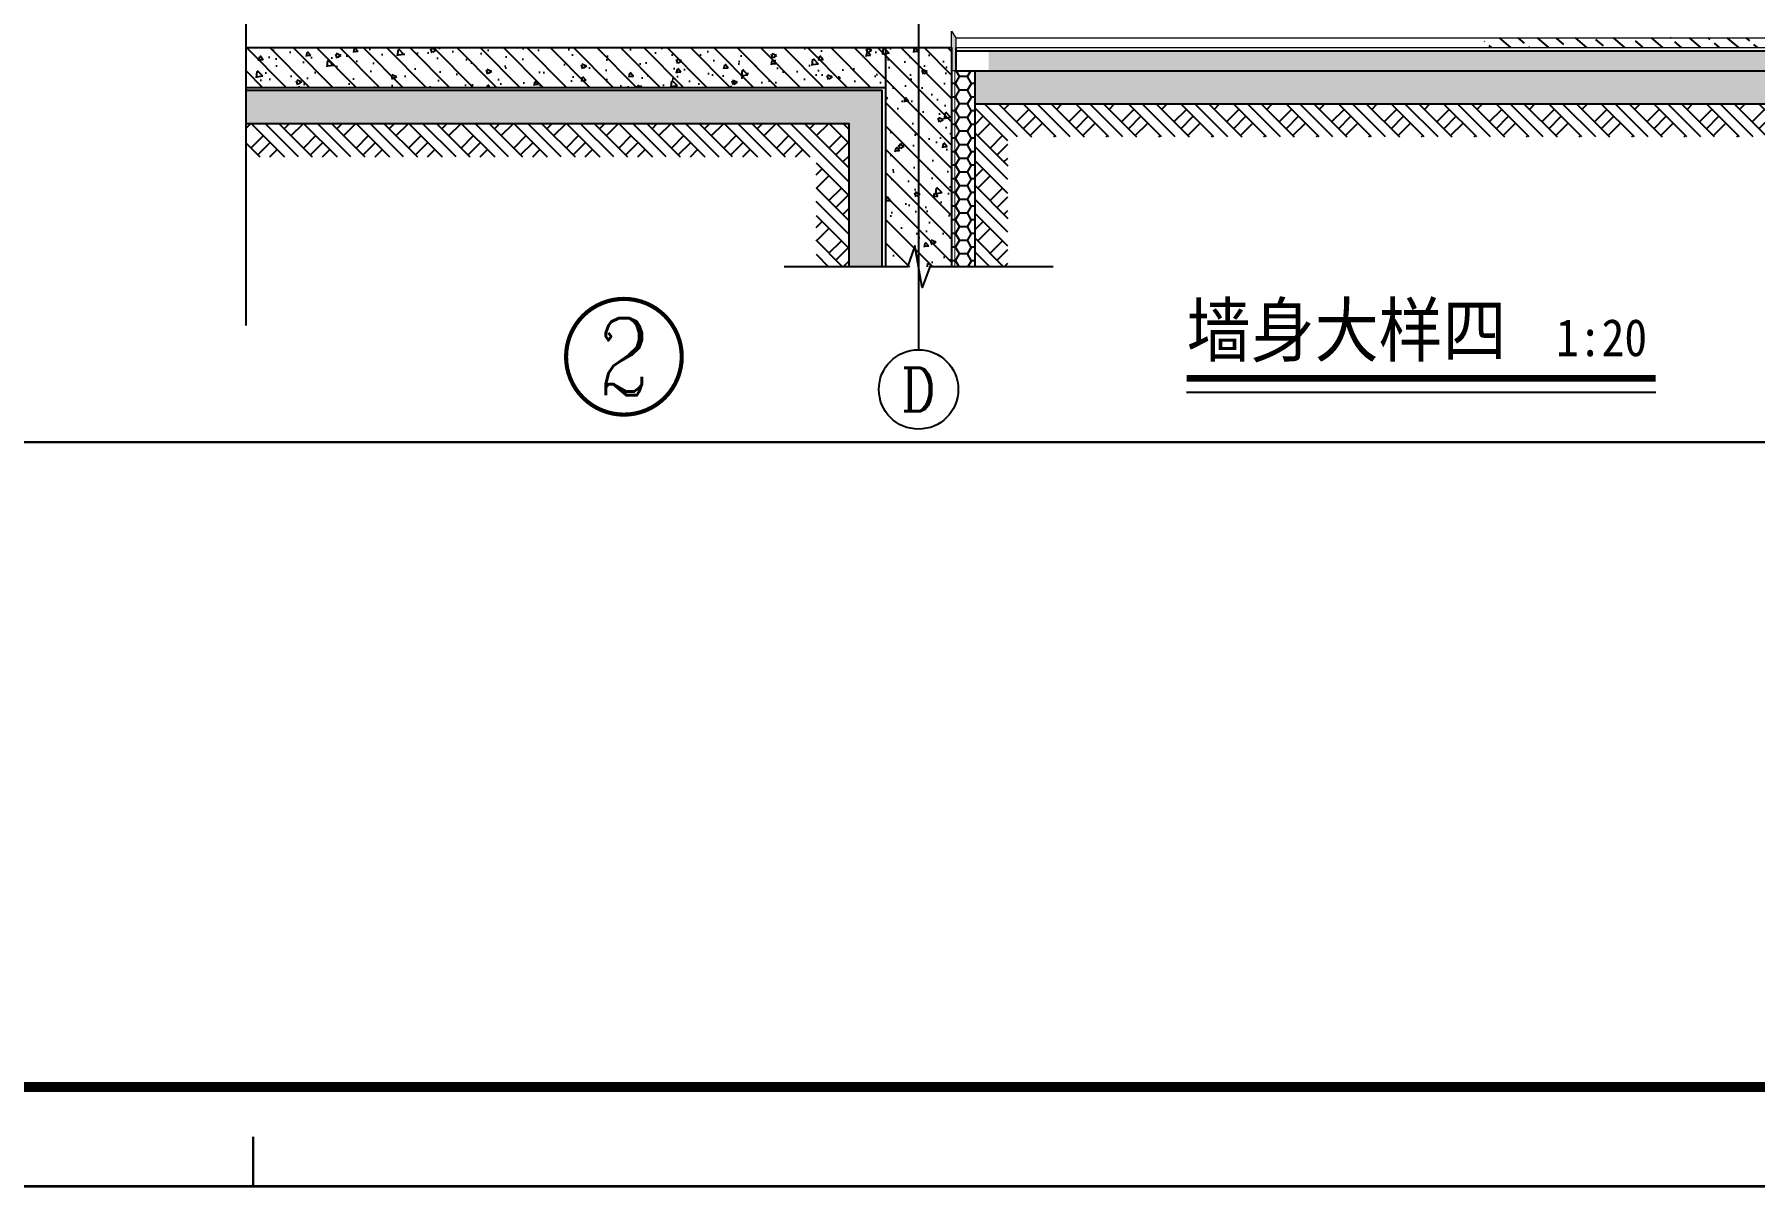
# Model space of a CAD drawing. Extents: x 1738711 to 2346805, y 1189731 to 2516152.
# Drawn here: x 1923901 to 1929105, y 1218398 to 1221884 of the extents above; entities that cross this region are included whole.
import ezdxf
from ezdxf.enums import TextEntityAlignment as Align

# ---------------------------------------------------------------- set-up
doc = ezdxf.new("R2010")
doc.units = 0
doc.header["$LTSCALE"] = 1000
doc.header["$MEASUREMENT"] = 0
doc.linetypes.add('S & C -P1$0$DASHED', pattern=[0.75, 0.5, -0.25])
for name, color, linetype in [('AXIS', 3, 'Continuous'), ('AXIS_TEXT', 7, 'Continuous'), ('DIM_SYMB', 3, 'Continuous'), ('DOTE', 1, 'Continuous'), ('PUB_HATCH', 8, 'Continuous'), ('PUB_TEXT', 7, 'Continuous'), ('TK', 4, 'Continuous'), ('WALL', 40, 'Continuous'), ('切线', 35, 'Continuous'), ('看线', 8, 'Continuous')]:
    doc.layers.add(name, color=color, linetype=linetype)
for name, color, linetype, lineweight in [('可见细线', 142, 'Continuous', 9), ('填充', 252, 'Continuous', 5), ('完成面', 105, 'Continuous', 18)]:
    doc.layers.add(name, color=color, linetype=linetype, lineweight=lineweight)
doc.styles.add('_TCH_AXIS', font='COMPLEX', dxfattribs={"bigfont": 'GBCBIG'})
doc.styles.add('_TCH_LABEL', font='COMPLEX', dxfattribs={"bigfont": 'GBCBIG'})
doc.styles.add('COMPLEX', font='COMPLEX')
doc.styles.add('宋体', font='SIMSUN.TTF', dxfattribs={"width": 0.75})
doc.styles.add('黑体', font='simhei_0.ttf', dxfattribs={"width": 0.9})
pattern_1 = [(135, (4110924.87, -150941.136), (35.3553391, 35.3553391), []), (130, (4110924.87, -150941.14), (-143.4520365, -12.550427), [15, -165]), (185, (4110924.87, -150941.14), (27.750267, 150.438427), [12, -132]), (79.5486, (4110912.92, -150942.18), (-115.701876, 137.8879084), [12.748038, -140.228422]), (133.8158, (4110924.87, -150901.14), (-213.44821, -33.103803), [22.5, -247.5]), (83.3644, (4110907.08, -150903.9), (-186.932541, 194.823574), [19.122058, -210.3426]), (188.8158, (4110924.87, -150901.14), (-186.932389, 194.82372), [18, -198]), (159, (4110904.87, -150911.14), (-119.3814104, -80.523778), [15, -165]), (214, (4110904.87, -150911.14), (-48.663066, 145.030009), [12, -132]), (108.5486, (4110894.92, -150917.85), (-168.044526, 64.506099), [12.748038, -140.228422]), (142.5, (4110924.87, -150941.136), (-2.4319711, 66.5787708), [0, -130.4, 0, -134, 0, -132.5]), (172.5, (4110924.87, -150941.14), (-52.6139075, 78.8823424), [0, -76.4, 0, -127.4, 0, -50.5]), (212.5, (4110969.47, -150941.136), (-106.7644872, -4.5109743), [0, -50, 0, -156, 0, -207]), (222.5, (4110989.47, -150941.14), (-116.637234, 20.0209965), [0, -65, 0, -103.6, 0, -147])]

# ---------------------------------------------------------------- blocks, each defined once
blk = doc.blocks.new('hjashrtahreahe')
at = {"const_width": 25}
blk.add_lwpolyline([(84100, 29700), (83600, 29700)], dxfattribs=at)
at = {"layer": 'TK', "color": 7, "const_width": 25}
blk.add_lwpolyline([(0, 59400), (84100, 59400), (84100, 0), (0, 0)], close=True, dxfattribs=at)
at = {"layer": 'TK', "color": 3, "const_width": 100}
blk.add_lwpolyline([(2500, 1000), (2500, 58400), (83100, 58400), (83100, 1000)], close=True, dxfattribs=at)
at = {"layer": 'TK', "color": 7, "const_width": 25}
blk.add_lwpolyline([(76600, 58400), (76600, 1000)], dxfattribs=at)
at = {"layer": 'TK', "style": '宋体', "width": 0.75}
for tag, height, p in [('项目负责人', 350, (6003, 57089)), ('专业负责人', 350, (6003, 56224)), ('设计人', 350, (6003, 55419)), ('版号1', 250, (77304, 22193)), ('时间1', 250, (82405, 22193)), ('版号2', 250, (77304, 21593)), ('时间2', 250, (82405, 21593)), ('版号3', 250, (77304, 20993)), ('时间3', 250, (82405, 20993)), ('建筑会签', 0.0001, (78978, 2403)), ('电气会签', 0.0001, (82128, 2403)), ('结构会签', 0.0001, (78978, 1803)), ('暖通会签', 0.0001, (82128, 1803)), ('给排水会签', 0.0001, (78978, 1250)), ('智能化会签', 0.0001, (82128, 1250))]:
    blk.add_attdef(tag, text='', height=height, dxfattribs=at).set_placement(p, align=Align.CENTER)
for tag, p in [('合作设计单位', (80816, 48986)), ('版号说明1', (79854, 22318)), ('版号说明2', (79854, 21718)), ('版号说明3', (79854, 21118)), ('浙江绿储科技有限公司', (80545, 16036)), ('百兆瓦级集中式熔盐储能关键', (80545, 14953)), ('设备研发及制造基地项目', (80545, 14603)), ('1#研发楼', (80545, 13636)), ('图名', (80545, 12436)), ('工程编号', (78978, 11461)), ('子项编号', (82128, 11461)), ('建筑', (78978, 10711)), ('图号', (82128, 10711)), ('施工图', (78978, 9961)), ('2023.03', (82128, 9961)), ('审定', (79353, 8461)), ('审核', (79353, 7711)), ('工程负责', (79353, 6961)), ('专业负责', (79353, 6211)), ('设计', (79353, 5461)), ('制图', (79353, 4711)), ('校对', (79353, 3961))]:
    blk.add_attdef(tag, text='', height=250, dxfattribs=at).set_placement(p, align=Align.MIDDLE_CENTER)
blk = doc.blocks.new('_AXISO')
blk.add_circle((0, 0), 0.5)
at = {"layer": 'AXIS_TEXT', "style": 'COMPLEX', "width": 1.041667}
blk.add_attdef('A', text='', height=0.56, dxfattribs=at).set_placement((-0.25, -0.28), (0.25, -0.28), align=Align.FIT)

msp = doc.modelspace()

# ---------------------------------------------------------------- hatches: boundary and pattern name
at = {"layer": 'PUB_HATCH'}
h = msp.add_hatch(dxfattribs=at)
h.set_pattern_fill('天然石材,_O', color=256, scale=15, angle=355.7371)
h.set_pattern_definition([(139.2629203, (4112522.87, -150914.284), (48.9441874, 56.828435), []), (139.2629203, (4112498.86, -150943.075), (48.9441874, 56.828435), [29.605275, -16.9173])])
h.paths.add_polyline_path([(1928288.3, 1221874.4), (1930075.9, 1221874.4), (1930075.9, 1221734.4), (1930375.9, 1221734.4), (1930375.9, 1221594.4), (1930345.9, 1221594.4), (1930345.9, 1221704.4), (1930045.9, 1221704.4), (1930045.9, 1221844.4), (1928288.3, 1221844.4)])
h = msp.add_hatch(dxfattribs=at)
h.set_pattern_fill('钢筋混凝土', color=256, scale=20, style=0)
h.set_pattern_definition(pattern_1)
h.paths.add_polyline_path([(1926475.9, 1221844.4), (1924541.5, 1221844.4), (1924541.5, 1221724.4), (1926475.9, 1221724.4)])
h = msp.add_hatch(dxfattribs=at)
h.set_pattern_fill('钢筋混凝土', color=256, scale=20, style=0)
h.set_pattern_definition(pattern_1)
h.paths.add_polyline_path([(1926475.9, 1221844.4), (1926675.9, 1221844.4), (1926675.9, 1221182), (1926475.9, 1221182)])
h = msp.add_hatch(dxfattribs=at)
h.set_pattern_fill('混凝土,_O', color=256, scale=20, angle=355.7371)
h.set_pattern_definition([(134.2629203, (4112524.87, -150941.14), (-142.1222535, -23.178979), [15, -165]), (189.26292, (4112524.87, -150941.14), (16.490899, 152.085002), [12, -132]), (83.81152, (4112513.03, -150943.07), (-125.631454, 128.905924), [12.748038, -140.228422]), (138.07872, (4112521.9, -150901.25), (-210.396977, -48.878544), [22.5, -247.5]), (87.62732, (4112504.36, -150905.32), (-200.897275, 180.389259), [19.122058, -210.3426]), (193.07872, (4112521.9, -150901.25), (-200.897134, 180.389416), [18, -198]), (163.2629203, (4112502.7, -150912.71), (-113.065532, -89.1750274), [15, -165]), (218.26292, (4112502.7, -150912.7), (-59.309007, 141.011486), [12, -132]), (112.81152, (4112493.27, -150920.14), (-172.3745775, 51.836324), [12.748038, -140.228422]), (146.7629203, (4112524.87, -150941.136), (-7.3742673, 66.2138005), [0, -130.4, 0, -134, 0, -132.5]), (176.7629203, (4112524.87, -150941.14), (-58.3319387, 74.7531413), [0, -76.4, 0, -127.4, 0, -50.5]), (216.7629203, (4112569.35, -150937.82), (-106.1338018, -12.4346586), [0, -50, 0, -156, 0, -207]), (226.7629203, (4112589.29, -150936.33), (-117.802779, 11.2955687), [0, -65, 0, -103.6, 0, -147])])
h.paths.add_polyline_path([(1930311.2, 1221539.4), (1930375.9, 1221539.4), (1930375.9, 1221584.4), (1930335.9, 1221584.4), (1930335.9, 1221694.4), (1930035.9, 1221694.4), (1930035.9, 1221834.4), (1926788.3, 1221834.4), (1926788.3, 1221774.4), (1929606.2, 1221774.4)])
h = msp.add_hatch(dxfattribs=at)
h.set_pattern_fill('HONEY', color=256, scale=15, style=0)
h.set_pattern_definition([(180, (4110924.871, -150941.136), (-35.71875, 20.622225), [23.8125, -47.625]), (60, (4110924.871, -150941.136), (35.71874573, 20.62223239), [23.8125, -47.625]), (120, (4110924.871, -150941.136), (-4.27e-06, 41.24445739), [-47.625, 23.8125])])
h.paths.add_polyline_path([(1926675.9, 1221182), (1926745.9, 1221182), (1926745.9, 1221774.4), (1926675.9, 1221774.4)])
h = msp.add_hatch(dxfattribs=at)
h.set_pattern_fill('卵石砌体,_O', color=256, scale=20, angle=355.7371)
h.set_pattern_definition([(184.26292, (4112420.16, -150948.94), (-11.150005, 149.585017), [7.5, -22.5, 7.5, -112.5]), (184.26292, (4112381.65, -150936.77), (-11.150005, 149.585017), [7.5, -142.5]), (184.26292, (4112455.33, -150916.24), (-11.150005, 149.585017), [15, -135]), (184.26292, (4112492.17, -150905.97), (-11.150005, 149.585017), [22.5, -127.5]), (184.26292, (4112416.82, -150904.07), (-11.150005, 149.585017), [15, -15, 22.5, -97.5]), (184.26292, (4112422.62, -150881.07), (-11.150005, 149.585017), [22.5, -127.5]), (184.26292, (4112459.46, -150870.8), (-11.150005, 149.585017), [22.5, -52.5, 22.5, -52.5]), (184.26292, (4112487.7, -150846.14), (-11.150005, 149.585017), [22.5, -7.5, 7.5, -112.5]), (184.26292, (4112389.36, -150838.43), (-11.150005, 149.585017), [7.5, -142.5]), (184.26292, (4112418.16, -150821.24), (-11.150005, 149.585017), [15, -135]), (94.26292, (4112514.84, -150806.51), (149.585017, 11.150005), [15, -135]), (94.26292, (4112507.68, -150912.33), (149.585017, 11.150005), [7.5, -15, 22.5, -105]), (94.26292, (4112469.17, -150900.16), (149.585017, 11.150005), [30, -7.5, 7.5, -105]), (94.26292, (4112443.95, -150864.44), (149.585017, 11.150005), [22.5, -127.5]), (94.26292, (4112441.48, -150932.31), (149.585017, 11.150005), [15, -135]), (94.26292, (4112425.09, -150813.2), (149.585017, 11.150005), [15, -135]), (94.26292, (4112424.3, -150903.51), (149.585017, 11.150005), [15, -75, 7.5, -52.5]), (94.26292, (4112396.28, -150830.39), (149.585017, 11.150005), [7.5, -7.5, 7.5, -127.5]), (94.26292, (4112393.82, -150898.26), (149.585017, 11.150005), [15, -22.5, 15, -97.5]), (94.26292, (4112389.13, -150936.21), (149.585017, 11.150005), [15, -135]), (139.2629203, (4112516.28, -150926.74), (-11.1500054, 149.585017), [21.21315, -42.426404, 31.8198, -116.672678]), (139.2629203, (4112523.76, -150926.18), (-11.1500054, 149.585017), [21.213203, -190.91883]), (139.2629203, (4112440.37, -150917.35), (-11.1500054, 149.585017), [21.213203, -190.91883]), (139.2629203, (4112449.75, -150841.44), (-11.1500054, 149.585017), [21.213203, -190.91883]), (139.2629203, (4112388.01, -150921.25), (-11.1500054, 149.585017), [21.213203, -190.91883]), (139.2629203, (4112514.05, -150896.82), (-11.1500054, 149.585017), [10.606602, -201.52542]), (139.2629203, (4112495.74, -150853.06), (-11.1500054, 149.585017), [10.606602, -201.52542]), (139.2629203, (4112484.69, -150906.53), (-11.1500054, 149.585017), [10.606602, -201.52542]), (139.2629203, (4112465.83, -150855.29), (-11.1500054, 149.585017), [10.606602, -201.52542]), (139.2629203, (4112423.18, -150888.55), (-11.1500054, 149.585017), [10.606602, -201.52542]), (139.2629203, (4112417.05, -150806.28), (-11.1500054, 149.585017), [10.606602, -201.52542]), (139.2629203, (4112403.2, -150822.35), (-11.1500054, 149.585017), [10.606602, -201.52542]), (139.2629203, (4112401.86, -150905.18), (-11.1500054, 149.585017), [10.606602, -201.52542]), (139.2629203, (4112397.17, -150943.13), (-11.1500054, 149.585017), [10.606602, -201.52542]), (139.2629203, (4112392.71, -150883.3), (-11.1500054, 149.585017), [10.606602, -201.52542]), (139.2629203, (4112387.13, -150808.51), (-11.1500054, 149.585017), [10.606602, -201.52542]), (139.2629203, (4112381.88, -150838.98), (-11.1500054, 149.585017), [10.606602, -201.52542]), (49.2629203, (4112410.68, -150821.79), (149.585017, 11.1500054), [10.606602, -201.52542]), (49.2629203, (4112394.61, -150807.95), (149.585017, 11.1500054), [10.606602, -201.52542]), (49.2629203, (4112389.36, -150838.43), (149.585017, 11.1500054), [10.606602, -201.52542]), (49.2629203, (4112364.69, -150810.18), (149.585017, 11.1500054), [10.606602, -201.52542]), (49.2629203, (4112443.39, -150856.96), (149.585017, 11.1500054), [10.606602, -201.52542]), (49.2629203, (4112459.46, -150870.8), (149.585017, 11.1500054), [10.606602, -201.52542]), (49.2629203, (4112507.13, -150904.86), (149.585017, 11.1500054), [10.606602, -201.52542]), (49.2629203, (4112492.17, -150905.97), (149.585017, 11.1500054), [10.606602, -201.52542]), (49.2629203, (4112473.31, -150854.73), (149.585017, 11.1500054), [10.606602, -201.52542]), (49.2629203, (4112504.9, -150874.94), (149.585017, 11.1500054), [10.606602, -201.52542]), (49.2629203, (4112416.82, -150904.07), (149.585017, 11.1500054), [10.606602, -201.52542]), (49.2629203, (4112393.26, -150890.78), (149.585017, 11.1500054), [10.606602, -201.52542]), (49.2629203, (4112388.01, -150921.25), (149.585017, 11.1500054), [10.606602, -201.52542]), (49.2629203, (4112386.9, -150906.3), (149.585017, 11.1500054), [10.606602, -201.52542]), (49.2629203, (4112381.65, -150936.77), (149.585017, 11.1500054), [10.606602, -201.52542]), (49.2629203, (4112494.63, -150838.1), (149.585017, 11.1500054), [21.213203, -190.91883]), (49.2629203, (4112423.18, -150888.55), (149.585017, 11.1500054), [21.213203, -190.91883]), (49.2629203, (4112434.56, -150940.35), (149.585017, 11.1500054), [53.033008, -159.099024]), (157.697869, (4112519.296, -150866.344), (-149.5850167, -11.1500042), [16.77, -318.64018]), (157.697869, (4112500.204, -150912.89), (-149.5850167, -11.1500042), [16.77, -318.64018]), (157.697869, (4112465.27, -150847.81), (-149.5850167, -11.1500042), [16.77, -318.64018]), (157.697869, (4112412.68, -150949.5), (-149.5850167, -11.1500042), [16.77, -318.64018]), (157.697869, (4112432.33, -150910.43), (-149.5850167, -11.1500042), [16.77, -318.64018]), (157.697869, (4112415.144, -150881.63), (-149.5850167, -11.1500042), [16.77, -318.64018]), (157.697869, (4112433.68, -150827.6), (-149.5850167, -11.1500042), [16.77, -318.64018]), (157.697869, (4112381.88, -150838.98), (-149.5850167, -11.1500042), [16.77, -318.64018]), (120.8279715, (4112504.34, -150867.46), (-11.1500056, 149.5850171), [16.77, -318.64018]), (120.8279715, (4112503.78, -150859.98), (-11.1500056, 149.5850171), [16.77, -318.64018]), (120.8279715, (4112442.274, -150842), (-11.1500056, 149.5850171), [33.54, -301.87018]), (120.8279715, (4112390.477, -150853.384), (-11.1500056, 149.5850171), [16.77, -318.64018]), (120.8279715, (4112399.63, -150875.264), (-11.1500056, 149.5850171), [16.77, -318.64018]), (120.8279715, (4112476.65, -150899.606), (-11.1500056, 149.5850171), [16.77, -318.64018]), (120.8279715, (4112395.726, -150822.91), (-11.1500056, 149.5850171), [16.77, -318.64018]), (120.8279715, (4112373.846, -150832.06), (-11.1500056, 149.5850171), [16.77, -318.64018]), (67.697869, (4112508.47, -150822.026), (-11.1500042, 149.5850167), [16.77, -318.64018]), (67.697869, (4112435.12, -150947.826), (-11.1500042, 149.5850167), [16.77, -318.64018]), (67.697869, (4112495.186, -150845.58), (-11.1500042, 149.5850167), [16.77, -318.64018]), (67.697869, (4112384.11, -150868.9), (-11.1500042, 149.5850167), [16.77, -318.64018]), (67.697869, (4112437.025, -150872.476), (-11.1500042, 149.5850167), [16.77, -318.64018]), (67.697869, (4112389.92, -150845.904), (-11.1500042, 149.5850167), [16.77, -318.64018]), (67.697869, (4112466.94, -150870.246), (-11.1500042, 149.5850167), [16.77, -318.64018]), (67.697869, (4112499.09, -150897.933), (-11.1500042, 149.5850167), [16.77, -318.64018]), (30.8279715, (4112501.55, -150830.06), (149.5850171, 11.1500056), [16.77, -318.64018]), (30.8279715, (4112455.33, -150916.24), (149.5850171, 11.1500056), [16.77, -318.64018]), (30.8279715, (4112480.23, -150846.694), (149.5850171, 11.1500056), [16.77, -318.64018]), (30.8279715, (4112394.937, -150913.22), (149.5850171, 11.1500056), [16.77, -318.64018]), (30.8279715, (4112420.16, -150948.94), (149.5850171, 11.1500056), [16.77, -318.64018]), (30.8279715, (4112396.28, -150830.39), (149.5850171, 11.1500056), [16.77, -318.64018]), (30.8279715, (4112422.624, -150881.07), (149.5850171, 11.1500056), [16.77, -318.64018]), (30.8279715, (4112501.55, -150830.06), (149.5850171, 11.1500056), [16.77, -318.64018]), (30.8279715, (4112369.71, -150877.494), (149.5850171, 11.1500056), [16.77, -318.64018]), (300.8279715, (4112516.28, -150926.735), (11.1500056, -149.5850171), [16.77, -318.64018])])
h.paths.add_polyline_path([(1926745.9, 1221674.4), (1926745.9, 1221774.4), (1929606.2, 1221774.4), (1930311.2, 1221539.4), (1930375.9, 1221539.4), (1930375.9, 1221439.4), (1930295, 1221439.4), (1929590, 1221674.4)])
h = msp.add_hatch(dxfattribs=at)
h.set_pattern_fill('卵石砌体,_O', color=256, scale=20, angle=355.7371)
h.set_pattern_definition([(184.26292, (4110820.16, -150948.94), (-11.150005, 149.585017), [7.5, -22.5, 7.5, -112.5]), (184.26292, (4110781.65, -150936.77), (-11.150005, 149.585017), [7.5, -142.5]), (184.26292, (4110855.33, -150916.24), (-11.150005, 149.585017), [15, -135]), (184.26292, (4110892.17, -150905.97), (-11.150005, 149.585017), [22.5, -127.5]), (184.26292, (4110816.82, -150904.07), (-11.150005, 149.585017), [15, -15, 22.5, -97.5]), (184.26292, (4110822.62, -150881.07), (-11.150005, 149.585017), [22.5, -127.5]), (184.26292, (4110859.46, -150870.8), (-11.150005, 149.585017), [22.5, -52.5, 22.5, -52.5]), (184.26292, (4110887.7, -150846.14), (-11.150005, 149.585017), [22.5, -7.5, 7.5, -112.5]), (184.26292, (4110789.36, -150838.43), (-11.150005, 149.585017), [7.5, -142.5]), (184.26292, (4110818.16, -150821.24), (-11.150005, 149.585017), [15, -135]), (94.26292, (4110914.84, -150806.51), (149.585017, 11.150005), [15, -135]), (94.26292, (4110907.68, -150912.33), (149.585017, 11.150005), [7.5, -15, 22.5, -105]), (94.26292, (4110869.17, -150900.16), (149.585017, 11.150005), [30, -7.5, 7.5, -105]), (94.26292, (4110843.95, -150864.44), (149.585017, 11.150005), [22.5, -127.5]), (94.26292, (4110841.48, -150932.31), (149.585017, 11.150005), [15, -135]), (94.26292, (4110825.09, -150813.2), (149.585017, 11.150005), [15, -135]), (94.26292, (4110824.3, -150903.51), (149.585017, 11.150005), [15, -75, 7.5, -52.5]), (94.26292, (4110796.28, -150830.39), (149.585017, 11.150005), [7.5, -7.5, 7.5, -127.5]), (94.26292, (4110793.82, -150898.26), (149.585017, 11.150005), [15, -22.5, 15, -97.5]), (94.26292, (4110789.13, -150936.21), (149.585017, 11.150005), [15, -135]), (139.2629203, (4110916.28, -150926.74), (-11.1500054, 149.585017), [21.21315, -42.426404, 31.8198, -116.672678]), (139.2629203, (4110923.76, -150926.18), (-11.1500054, 149.585017), [21.213203, -190.91883]), (139.2629203, (4110840.37, -150917.35), (-11.1500054, 149.585017), [21.213203, -190.91883]), (139.2629203, (4110849.75, -150841.44), (-11.1500054, 149.585017), [21.213203, -190.91883]), (139.2629203, (4110788.01, -150921.25), (-11.1500054, 149.585017), [21.213203, -190.91883]), (139.2629203, (4110914.05, -150896.82), (-11.1500054, 149.585017), [10.606602, -201.52542]), (139.2629203, (4110895.74, -150853.06), (-11.1500054, 149.585017), [10.606602, -201.52542]), (139.2629203, (4110884.69, -150906.53), (-11.1500054, 149.585017), [10.606602, -201.52542]), (139.2629203, (4110865.83, -150855.29), (-11.1500054, 149.585017), [10.606602, -201.52542]), (139.2629203, (4110823.18, -150888.55), (-11.1500054, 149.585017), [10.606602, -201.52542]), (139.2629203, (4110817.05, -150806.28), (-11.1500054, 149.585017), [10.606602, -201.52542]), (139.2629203, (4110803.2, -150822.35), (-11.1500054, 149.585017), [10.606602, -201.52542]), (139.2629203, (4110801.86, -150905.18), (-11.1500054, 149.585017), [10.606602, -201.52542]), (139.2629203, (4110797.17, -150943.13), (-11.1500054, 149.585017), [10.606602, -201.52542]), (139.2629203, (4110792.71, -150883.3), (-11.1500054, 149.585017), [10.606602, -201.52542]), (139.2629203, (4110787.13, -150808.51), (-11.1500054, 149.585017), [10.606602, -201.52542]), (139.2629203, (4110781.88, -150838.98), (-11.1500054, 149.585017), [10.606602, -201.52542]), (49.2629203, (4110810.68, -150821.79), (149.585017, 11.1500054), [10.606602, -201.52542]), (49.2629203, (4110794.61, -150807.95), (149.585017, 11.1500054), [10.606602, -201.52542]), (49.2629203, (4110789.36, -150838.43), (149.585017, 11.1500054), [10.606602, -201.52542]), (49.2629203, (4110764.69, -150810.18), (149.585017, 11.1500054), [10.606602, -201.52542]), (49.2629203, (4110843.39, -150856.96), (149.585017, 11.1500054), [10.606602, -201.52542]), (49.2629203, (4110859.46, -150870.8), (149.585017, 11.1500054), [10.606602, -201.52542]), (49.2629203, (4110907.13, -150904.86), (149.585017, 11.1500054), [10.606602, -201.52542]), (49.2629203, (4110892.17, -150905.97), (149.585017, 11.1500054), [10.606602, -201.52542]), (49.2629203, (4110873.31, -150854.73), (149.585017, 11.1500054), [10.606602, -201.52542]), (49.2629203, (4110904.9, -150874.94), (149.585017, 11.1500054), [10.606602, -201.52542]), (49.2629203, (4110816.82, -150904.07), (149.585017, 11.1500054), [10.606602, -201.52542]), (49.2629203, (4110793.26, -150890.78), (149.585017, 11.1500054), [10.606602, -201.52542]), (49.2629203, (4110788.01, -150921.25), (149.585017, 11.1500054), [10.606602, -201.52542]), (49.2629203, (4110786.9, -150906.3), (149.585017, 11.1500054), [10.606602, -201.52542]), (49.2629203, (4110781.65, -150936.77), (149.585017, 11.1500054), [10.606602, -201.52542]), (49.2629203, (4110894.63, -150838.1), (149.585017, 11.1500054), [21.213203, -190.91883]), (49.2629203, (4110823.18, -150888.55), (149.585017, 11.1500054), [21.213203, -190.91883]), (49.2629203, (4110834.56, -150940.35), (149.585017, 11.1500054), [53.033008, -159.099024]), (157.697869, (4110919.296, -150866.344), (-149.5850167, -11.1500042), [16.77, -318.64018]), (157.697869, (4110900.204, -150912.89), (-149.5850167, -11.1500042), [16.77, -318.64018]), (157.697869, (4110865.27, -150847.81), (-149.5850167, -11.1500042), [16.77, -318.64018]), (157.697869, (4110812.68, -150949.5), (-149.5850167, -11.1500042), [16.77, -318.64018]), (157.697869, (4110832.33, -150910.43), (-149.5850167, -11.1500042), [16.77, -318.64018]), (157.697869, (4110815.144, -150881.63), (-149.5850167, -11.1500042), [16.77, -318.64018]), (157.697869, (4110833.68, -150827.6), (-149.5850167, -11.1500042), [16.77, -318.64018]), (157.697869, (4110781.88, -150838.98), (-149.5850167, -11.1500042), [16.77, -318.64018]), (120.8279715, (4110904.34, -150867.46), (-11.1500056, 149.5850171), [16.77, -318.64018]), (120.8279715, (4110903.78, -150859.98), (-11.1500056, 149.5850171), [16.77, -318.64018]), (120.8279715, (4110842.274, -150842), (-11.1500056, 149.5850171), [33.54, -301.87018]), (120.8279715, (4110790.477, -150853.384), (-11.1500056, 149.5850171), [16.77, -318.64018]), (120.8279715, (4110799.63, -150875.264), (-11.1500056, 149.5850171), [16.77, -318.64018]), (120.8279715, (4110876.65, -150899.606), (-11.1500056, 149.5850171), [16.77, -318.64018]), (120.8279715, (4110795.726, -150822.91), (-11.1500056, 149.5850171), [16.77, -318.64018]), (120.8279715, (4110773.846, -150832.06), (-11.1500056, 149.5850171), [16.77, -318.64018]), (67.697869, (4110908.47, -150822.026), (-11.1500042, 149.5850167), [16.77, -318.64018]), (67.697869, (4110835.12, -150947.826), (-11.1500042, 149.5850167), [16.77, -318.64018]), (67.697869, (4110895.186, -150845.58), (-11.1500042, 149.5850167), [16.77, -318.64018]), (67.697869, (4110784.11, -150868.9), (-11.1500042, 149.5850167), [16.77, -318.64018]), (67.697869, (4110837.025, -150872.476), (-11.1500042, 149.5850167), [16.77, -318.64018]), (67.697869, (4110789.92, -150845.904), (-11.1500042, 149.5850167), [16.77, -318.64018]), (67.697869, (4110866.94, -150870.246), (-11.1500042, 149.5850167), [16.77, -318.64018]), (67.697869, (4110899.09, -150897.933), (-11.1500042, 149.5850167), [16.77, -318.64018]), (30.8279715, (4110901.55, -150830.06), (149.5850171, 11.1500056), [16.77, -318.64018]), (30.8279715, (4110855.33, -150916.24), (149.5850171, 11.1500056), [16.77, -318.64018]), (30.8279715, (4110880.23, -150846.694), (149.5850171, 11.1500056), [16.77, -318.64018]), (30.8279715, (4110794.937, -150913.22), (149.5850171, 11.1500056), [16.77, -318.64018]), (30.8279715, (4110820.16, -150948.94), (149.5850171, 11.1500056), [16.77, -318.64018]), (30.8279715, (4110796.28, -150830.39), (149.5850171, 11.1500056), [16.77, -318.64018]), (30.8279715, (4110822.624, -150881.07), (149.5850171, 11.1500056), [16.77, -318.64018]), (30.8279715, (4110901.55, -150830.06), (149.5850171, 11.1500056), [16.77, -318.64018]), (30.8279715, (4110769.71, -150877.494), (149.5850171, 11.1500056), [16.77, -318.64018]), (300.8279715, (4110916.28, -150926.735), (11.1500056, -149.5850171), [16.77, -318.64018])])
h.paths.add_polyline_path([(1926365.9, 1221614.4), (1926365.9, 1221182), (1926465.9, 1221182), (1926465.9, 1221714.4), (1924541.5, 1221714.4), (1924541.5, 1221614.4)])
at = {"layer": '填充'}
msp.add_hatch(color=256, dxfattribs=at).paths.add_polyline_path([(1926675.9, 1221894.4), (1926688.3, 1221874.4), (1926688.3, 1221774.4), (1926675.9, 1221774.4)])
at = {"layer": '看线'}
h = msp.add_hatch(dxfattribs=at)
h.set_pattern_fill('夯实土壤', color=256, scale=20, style=0)
h.set_pattern_definition([(135, (4112501.27, -150941.14), (79.478802, 79.478802), []), (135, (4112459.27, -150941.14), (79.478802, 79.478802), []), (135, (4112417.27, -150941.14), (79.478802, 79.478802), []), (45, (4112501.27, -150941.14), (79.478802, -79.478802), [53, -59.4]), (45, (4112480.27, -150920.14), (79.478802, -79.478802), [53, -59.4]), (45, (4112459.27, -150899.14), (79.478802, -79.478802), [53, -59.4])])
h.paths.add_polyline_path([(1926745.9, 1221674.4), (1929590, 1221674.4), (1930295, 1221439.4), (1930375.9, 1221439.4), (1930375.9, 1221339.4), (1930278.7, 1221339.4), (1929573.7, 1221574.4), (1926845.9, 1221574.4), (1926845.9, 1221182), (1926745.9, 1221182)])
h = msp.add_hatch(dxfattribs=at)
h.set_pattern_fill('夯实土壤', color=256, scale=20, style=0)
h.set_pattern_definition([(135, (4110901.27, -150941.14), (79.478802, 79.478802), []), (135, (4110859.27, -150941.14), (79.478802, 79.478802), []), (135, (4110817.27, -150941.14), (79.478802, 79.478802), []), (45, (4110901.27, -150941.14), (79.478802, -79.478802), [53, -59.4]), (45, (4110880.27, -150920.14), (79.478802, -79.478802), [53, -59.4]), (45, (4110859.27, -150899.14), (79.478802, -79.478802), [53, -59.4])])
h.paths.add_polyline_path([(1924541.5, 1221614.4), (1926365.9, 1221614.4), (1926365.9, 1221182), (1926265.9, 1221182), (1926265.9, 1221514.4), (1924541.5, 1221514.4)])

# ---------------------------------------------------------------- linework, layer by layer
at = {"layer": 'AXIS'}
msp.add_line((1926575.9, 1221231), (1926575.9, 1220931), dxfattribs=at)
at = {"layer": 'AXIS', "const_width": 12.5}
msp.add_lwpolyline([(1925859.6, 1220909.8, 1), (1925509.6, 1220909.8, 1)], format="xyb", close=True, dxfattribs=at)
at = {"layer": 'DIM_SYMB'}
for points in [[(1924541.5, 1221004.5), (1924541.5, 1230807.9), (1924478.5, 1230830.8), (1924604.5, 1230853), (1924541.5, 1230875.4), (1924541.5, 1240678.8)], [(1926983.3, 1221182), (1926610.2, 1221182), (1926587.3, 1221119), (1926565, 1221245), (1926542.7, 1221182), (1926169.6, 1221182)], [(1927386.8, 1220802.6), (1928805.8, 1220802.6)]]:
    msp.add_lwpolyline(points, dxfattribs=at)
at = {"layer": 'DIM_SYMB', "const_width": 21}
msp.add_lwpolyline([(1927386.8, 1220844.6), (1928805.8, 1220844.6)], dxfattribs=at)
at = {"layer": 'DOTE'}
msp.add_line((1926575.9, 1240716.7), (1926575.9, 1221032.3), dxfattribs=at)
at = {"layer": 'WALL'}
for p, q in [((1924541.5, 1221844.4), (1926675.9, 1221844.4)), ((1926475.9, 1221844.4), (1926475.9, 1221182)), ((1926675.9, 1221844.4), (1926675.9, 1221182)), ((1926688.3, 1221844.4), (1926688.3, 1221774.4)), ((1924541.5, 1221724.4), (1926475.9, 1221724.4))]:
    msp.add_line(p, q, dxfattribs=at)
for points in [[(1926688.3, 1221834.4), (1930035.9, 1221834.4), (1930035.9, 1221694.4), (1930335.9, 1221694.4), (1930335.9, 1221584.4), (1930375.9, 1221584.4)], [(1926688.3, 1221774.4), (1929606.2, 1221774.4)]]:
    msp.add_lwpolyline(points, dxfattribs=at)
at = {"layer": '切线'}
msp.add_line((1926745.9, 1221774.4), (1926745.9, 1221182), dxfattribs=at)
for points in [[(1926465.9, 1221182), (1926465.9, 1221714.4), (1924541.5, 1221714.4)], [(1926745.9, 1221674.4), (1929590, 1221674.4), (1930295, 1221439.4), (1930375.9, 1221439.4)], [(1926365.9, 1221182), (1926365.9, 1221614.4), (1924541.5, 1221614.4)]]:
    msp.add_lwpolyline(points, dxfattribs=at)
at = {"layer": '可见细线', "color": 6, "linetype": 'S & C -P1$0$DASHED', "ltscale": 0.2, "const_width": 3}
for points in [[(1926685.9, 1221182), (1926685.9, 1221774.4)], [(1926475.9, 1221182), (1926475.9, 1221724.4), (1924541.5, 1221724.4)]]:
    msp.add_lwpolyline(points, dxfattribs=at)
at = {"layer": '完成面'}
msp.add_lwpolyline([(1926675.9, 1221894.4), (1926688.3, 1221874.4), (1926688.3, 1221774.4), (1926675.9, 1221774.4)], close=True, dxfattribs=at)
for points in [[(1926688.3, 1221874.4), (1930075.9, 1221874.4), (1930075.9, 1221734.4), (1930375.9, 1221734.4), (1930375.9, 1221584.4)], [(1926688.3, 1221844.4), (1930045.9, 1221844.4), (1930045.9, 1221704.4), (1930345.9, 1221704.4), (1930345.9, 1221594.4)]]:
    msp.add_lwpolyline(points, dxfattribs=at)

# ---------------------------------------------------------------- block references
at = {"xscale": 0.3, "yscale": 0.3, "zscale": 0.3, "rotation": 270}
msp.add_blockref('hjashrtahreahe', (1915653.1, 1243631.6), dxfattribs=at)
at = {"layer": 'AXIS'}
ref = msp.add_blockref('_AXISO', (1926575.9, 1220811), dxfattribs=dict(at, xscale=240, yscale=240, zscale=240))
ref.add_attrib('A', 'D', dxfattribs={"layer": 'AXIS_TEXT', "ltscale": 0.5, "height": 130.6, "style": '_TCH_AXIS'}).set_placement((1926523.1, 1220745.7), (1926628.8, 1220745.7), align=Align.FIT)

# ---------------------------------------------------------------- texts
at = {"layer": 'PUB_TEXT', "color": 7, "style": '黑体', "width": 0.9}
for s, height, p in [('墙身大样四', 157.72, (1927386.8, 1220911.5)), ('1:20', 112.66, (1928504.1, 1220911.5))]:
    msp.add_text(s, height=height, dxfattribs=at).set_placement(p)
at = {"layer": 'PUB_TEXT', "color": 7, "style": '_TCH_LABEL'}
msp.add_text('2', height=233, dxfattribs=at).set_placement((1925606.9, 1220793.3), (1925762.2, 1220793.3), align=Align.FIT)

doc.saveas('drawing.dxf')
